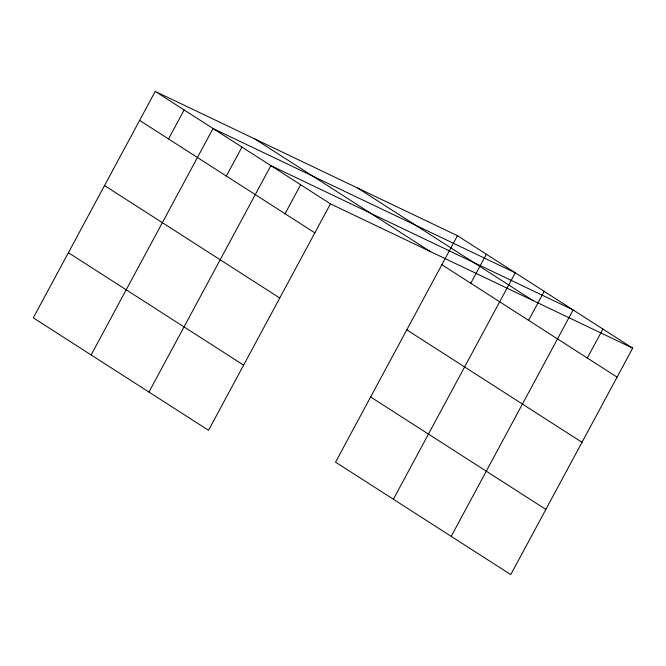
<?xml version="1.0" encoding="UTF-8"?>
<svg xmlns="http://www.w3.org/2000/svg" width="666" height="666" viewBox="0 0 666 666"><rect width="100%" height="100%" fill="white"/><g stroke="black" fill="none" stroke-linecap="round" stroke-linejoin="round"><path stroke-width="1" d="M155.22 91.409L33.3 317.849L208.533 430.294L330.453 203.863L155.22 91.409L457.467 235.706L632.7 348.151L510.78 574.591L335.547 462.137L457.467 235.706M168.531 138.953L184.132 109.965M91.125 354.953L213.053 128.521L515.293 272.81L393.373 499.25M226.357 176.057L241.966 147.078M148.951 392.066L270.879 165.626L573.118 309.923L451.198 536.355M285.056 213.728L300.666 184.748M470.77 283.241L486.38 254.254M528.596 320.354L544.205 291.367M587.304 358.025L602.913 329.037M330.453 203.863L632.7 348.151M357.725 188.087L532.958 300.541M254.961 139.028L430.194 251.482M441.858 264.685L617.091 377.139M139.619 120.396L314.851 232.85M406.776 329.845L582.009 442.299M104.529 185.556L279.762 298.002M370.629 396.978L545.862 509.432M68.382 252.689L243.614 365.135"/></g></svg>
